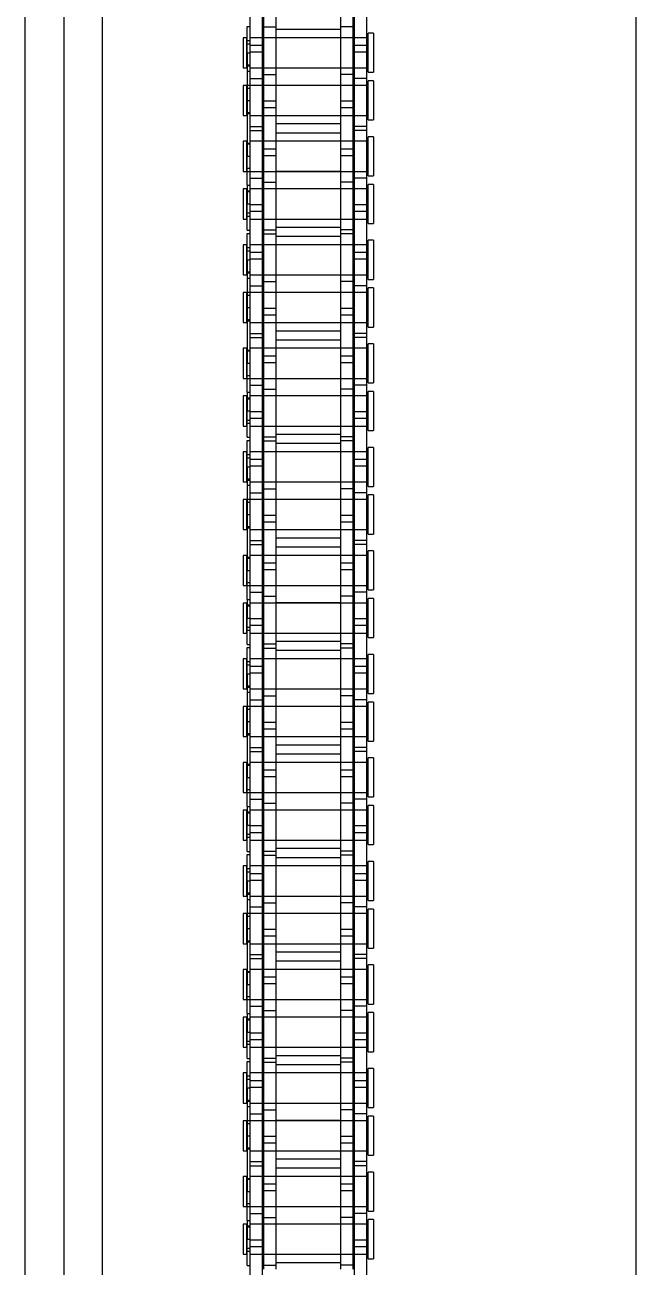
# Model space of a CAD drawing. Header units: metres. Extents: x 0 to 63075, y 0 to 44550.
# Drawn here: x 14315.3 to 14390.3, y 27223.5 to 27375.9 of the extents above; entities that cross this region are included whole.
import ezdxf

# ---------------------------------------------------------------- set-up
doc = ezdxf.new("R2010")
doc.units = ezdxf.units.M
doc.header["$LTSCALE"] = 75
doc.linetypes.add('HIDDEN2', pattern=[4.7625, 3.175, -1.5875])
for name, color, linetype in [('SDM', 7, 'Continuous'), ('SL4', 4, 'Continuous'), ('ST1', 7, 'HIDDEN2')]:
    doc.layers.add(name, color=color, linetype=linetype)

# ---------------------------------------------------------------- blocks, each defined once
blk = doc.blocks.new('A$Ca53c419a')
at = {"layer": 'SL4'}
for p, q in [((3664.71, 495.77), (2339.74, 495.77)), ((2339.74, 486.24), (3664.71, 486.24)), ((2339.74, 420.77), (3664.71, 420.77))]:
    blk.add_line(p, q, dxfattribs=at)
at = {"layer": 'ST1'}
for p, q in [((3664.71, 491), (2339.74, 491)), ((2339.74, 486.24), (3664.71, 486.24)), ((2796.2, 468.16), (2787.1, 468.16)), ((2793.9, 468.49), (2793.9, 468.16)), ((2793.9, 468.49), (2797.13, 468.49)), ((2798.97, 469), (2795.28, 469)), ((2795.28, 469), (2795.28, 468.53)), ((2795.28, 468.53), (2798.97, 468.53)), ((2795.28, 468.16), (2795.28, 466.64)), ((2795.28, 468.16), (2795.28, 453.66)), ((2795.65, 468.53), (2795.65, 468.16)), ((2796.02, 468.49), (2796.02, 468.16)), ((2797.06, 468.16), (2796.2, 468.16)), ((2796.2, 466.64), (2796.2, 468.16)), ((2806.15, 468.16), (2797.06, 468.16)), ((2797.06, 468.16), (2797.06, 466.64)), ((2797.13, 468.49), (2797.13, 468.16)), ((2799.42, 468.49), (2797.13, 468.49)), ((2798.6, 468.16), (2798.6, 468.53)), ((2798.75, 468.49), (2798.75, 468.16)), ((2798.97, 468.53), (2798.97, 469)), ((2798.97, 466.64), (2798.97, 468.16)), ((2798.97, 453.66), (2798.97, 468.16)), ((2799.42, 468.49), (2802.98, 468.49)), ((2799.42, 468.49), (2799.42, 468.16)), ((2800.3, 468.16), (2800.3, 466.64)), ((2804.82, 469), (2801.13, 469)), ((2801.13, 469), (2801.13, 468.53)), ((2801.13, 468.53), (2804.82, 468.53)), ((2801.13, 468.49), (2801.13, 466.64)), ((2801.13, 468.16), (2801.13, 453.66)), ((2801.5, 468.53), (2801.5, 468.16)), ((2802.98, 468.49), (2802.98, 468.16)), ((2815.68, 468.49), (2802.98, 468.49)), ((2804.45, 468.16), (2804.45, 468.53)), ((2804.59, 468.49), (2804.59, 468.16)), ((2804.82, 468.53), (2804.82, 469)), ((2804.82, 466.64), (2804.82, 468.16)), ((2804.82, 453.66), (2804.82, 468.16)), ((2806.15, 468.16), (2806.15, 466.64)), ((2812.5, 468.16), (2806.15, 468.16)), ((2806.65, 468.16), (2806.65, 466.64)), ((2811.67, 469), (2807.98, 469)), ((2807.98, 469), (2807.98, 468.53)), ((2807.98, 468.53), (2811.67, 468.53)), ((2807.98, 468.16), (2807.98, 466.64)), ((2807.98, 468.16), (2807.98, 453.66)), ((2808.21, 468.49), (2808.21, 468.16)), ((2808.35, 468.53), (2808.35, 468.16)), ((2809.83, 468.49), (2809.83, 468.16)), ((2811.3, 468.16), (2811.3, 468.53)), ((2811.67, 468.53), (2811.67, 469)), ((2811.67, 466.64), (2811.67, 468.49)), ((2811.67, 453.66), (2811.67, 468.16)), ((2812.5, 468.16), (2812.5, 466.64)), ((2821.6, 468.16), (2812.5, 468.16)), ((2813.38, 468.16), (2813.38, 468.49)), ((2817.52, 469), (2813.83, 469)), ((2813.83, 469), (2813.83, 468.53)), ((2813.83, 468.53), (2817.52, 468.53)), ((2813.83, 468.16), (2813.83, 466.64)), ((2813.83, 468.16), (2813.83, 453.66)), ((2814.06, 468.49), (2814.06, 468.16)), ((2814.2, 468.53), (2814.2, 468.16)), ((2815.68, 468.49), (2815.68, 468.16)), ((2815.68, 468.49), (2818.91, 468.49)), ((2815.75, 466.64), (2815.75, 468.16)), ((2816.61, 468.16), (2816.61, 466.64)), ((2816.78, 468.49), (2816.78, 468.16)), ((2817.15, 468.16), (2817.15, 468.53)), ((2817.52, 468.53), (2817.52, 469)), ((2817.52, 466.64), (2817.52, 468.16)), ((2817.52, 453.66), (2817.52, 468.16)), ((2818.91, 468.49), (2818.91, 468.16)), ((2819.3, 468.49), (2819.3, 468.16)), ((2819.3, 468.49), (2822.53, 468.49)), ((2824.37, 469), (2820.68, 469)), ((2820.68, 469), (2820.68, 468.53)), ((2820.68, 468.53), (2824.37, 468.53)), ((2820.68, 468.16), (2820.68, 466.64)), ((2820.68, 468.16), (2820.68, 453.66)), ((2821.05, 468.53), (2821.05, 468.16)), ((2821.42, 468.49), (2821.42, 468.16)), ((2822.46, 468.16), (2821.6, 468.16)), ((2821.6, 466.64), (2821.6, 468.16)), ((2831.55, 468.16), (2822.46, 468.16)), ((2822.46, 468.16), (2822.46, 466.64)), ((2822.53, 468.49), (2822.53, 468.16)), ((2824.82, 468.49), (2822.53, 468.49)), ((2824, 468.16), (2824, 468.53)), ((2824.15, 468.49), (2824.15, 468.16)), ((2824.37, 468.53), (2824.37, 469)), ((2824.37, 466.64), (2824.37, 468.16)), ((2824.37, 453.66), (2824.37, 468.16)), ((2824.82, 468.49), (2828.38, 468.49)), ((2824.82, 468.49), (2824.82, 468.16)), ((2825.7, 468.16), (2825.7, 466.64)), ((2830.22, 469), (2826.53, 469)), ((2826.53, 469), (2826.53, 468.53)), ((2826.53, 468.53), (2830.22, 468.53)), ((2826.53, 468.49), (2826.53, 466.64)), ((2826.53, 468.16), (2826.53, 453.66)), ((2826.9, 468.53), (2826.9, 468.16)), ((2828.38, 468.49), (2828.38, 468.16)), ((2841.08, 468.49), (2828.38, 468.49)), ((2829.85, 468.16), (2829.85, 468.53)), ((2829.99, 468.49), (2829.99, 468.16)), ((2830.22, 468.53), (2830.22, 469)), ((2830.22, 466.64), (2830.22, 468.16)), ((2830.22, 453.66), (2830.22, 468.16)), ((2831.55, 468.16), (2831.55, 466.64)), ((2837.9, 468.16), (2831.55, 468.16)), ((2832.05, 468.16), (2832.05, 466.64)), ((2837.07, 469), (2833.38, 469)), ((2833.38, 469), (2833.38, 468.53)), ((2833.38, 468.53), (2837.07, 468.53)), ((2833.38, 468.16), (2833.38, 466.64)), ((2833.38, 468.16), (2833.38, 453.66)), ((2833.61, 468.49), (2833.61, 468.16)), ((2833.75, 468.53), (2833.75, 468.16)), ((2835.23, 468.49), (2835.23, 468.16)), ((2836.7, 468.16), (2836.7, 468.53)), ((2837.07, 468.53), (2837.07, 469)), ((2837.07, 466.64), (2837.07, 468.49)), ((2837.07, 453.66), (2837.07, 468.16)), ((2837.9, 468.16), (2837.9, 466.64)), ((2847, 468.16), (2837.9, 468.16)), ((2838.78, 468.16), (2838.78, 468.49)), ((2842.92, 469), (2839.23, 469)), ((2839.23, 469), (2839.23, 468.53)), ((2839.23, 468.53), (2842.92, 468.53)), ((2839.23, 468.16), (2839.23, 466.64)), ((2839.23, 468.16), (2839.23, 453.66)), ((2839.46, 468.49), (2839.46, 468.16)), ((2839.6, 468.53), (2839.6, 468.16)), ((2841.08, 468.49), (2841.08, 468.16)), ((2841.08, 468.49), (2844.31, 468.49)), ((2841.15, 466.64), (2841.15, 468.16)), ((2842.01, 468.16), (2842.01, 466.64)), ((2842.18, 468.49), (2842.18, 468.16)), ((2842.55, 468.16), (2842.55, 468.53)), ((2842.92, 468.53), (2842.92, 469)), ((2842.92, 466.64), (2842.92, 468.16)), ((2842.92, 453.66), (2842.92, 468.16)), ((2844.31, 468.49), (2844.31, 468.16)), ((2844.7, 468.49), (2844.7, 468.16)), ((2844.7, 468.49), (2847.93, 468.49)), ((2849.77, 469), (2846.08, 469)), ((2846.08, 469), (2846.08, 468.53)), ((2846.08, 468.53), (2849.77, 468.53)), ((2846.08, 468.16), (2846.08, 466.64)), ((2846.08, 468.16), (2846.08, 453.66)), ((2846.45, 468.53), (2846.45, 468.16)), ((2846.82, 468.49), (2846.82, 468.16)), ((2847.86, 468.16), (2847, 468.16)), ((2847, 466.64), (2847, 468.16)), ((2856.95, 468.16), (2847.86, 468.16)), ((2847.86, 468.16), (2847.86, 466.64)), ((2847.93, 468.49), (2847.93, 468.16)), ((2850.22, 468.49), (2847.93, 468.49)), ((2849.4, 468.16), (2849.4, 468.53)), ((2849.55, 468.49), (2849.55, 468.16)), ((2849.77, 468.53), (2849.77, 469)), ((2849.77, 466.64), (2849.77, 468.16)), ((2849.77, 453.66), (2849.77, 468.16)), ((2850.22, 468.49), (2853.78, 468.49)), ((2850.22, 468.49), (2850.22, 468.16)), ((2851.1, 468.16), (2851.1, 466.64)), ((2855.62, 469), (2851.93, 469)), ((2851.93, 469), (2851.93, 468.53)), ((2851.93, 468.53), (2855.62, 468.53)), ((2851.93, 468.49), (2851.93, 466.64)), ((2851.93, 468.16), (2851.93, 453.66)), ((2852.3, 468.53), (2852.3, 468.16)), ((2853.78, 468.49), (2853.78, 468.16)), ((2866.48, 468.49), (2853.78, 468.49)), ((2855.25, 468.16), (2855.25, 468.53)), ((2855.39, 468.49), (2855.39, 468.16)), ((2855.62, 468.53), (2855.62, 469)), ((2855.62, 466.64), (2855.62, 468.16)), ((2855.62, 453.66), (2855.62, 468.16)), ((2856.95, 468.16), (2856.95, 466.64)), ((2863.3, 468.16), (2856.95, 468.16)), ((2857.45, 468.16), (2857.45, 466.64)), ((2862.47, 469), (2858.78, 469)), ((2858.78, 469), (2858.78, 468.53)), ((2858.78, 468.53), (2862.47, 468.53)), ((2858.78, 468.16), (2858.78, 466.64)), ((2858.78, 468.16), (2858.78, 453.66)), ((2859.01, 468.49), (2859.01, 468.16)), ((2859.15, 468.53), (2859.15, 468.16)), ((2860.63, 468.49), (2860.63, 468.16)), ((2862.1, 468.16), (2862.1, 468.53)), ((2862.47, 468.53), (2862.47, 469)), ((2862.47, 466.64), (2862.47, 468.49)), ((2862.47, 453.66), (2862.47, 468.16)), ((2863.3, 468.16), (2863.3, 466.64)), ((2872.4, 468.16), (2863.3, 468.16)), ((2864.18, 468.16), (2864.18, 468.49)), ((2868.32, 469), (2864.63, 469)), ((2864.63, 469), (2864.63, 468.53)), ((2864.63, 468.53), (2868.32, 468.53)), ((2864.63, 468.16), (2864.63, 466.64)), ((2864.63, 468.16), (2864.63, 453.66)), ((2864.86, 468.49), (2864.86, 468.16)), ((2865, 468.53), (2865, 468.16)), ((2866.48, 468.49), (2866.48, 468.16)), ((2866.48, 468.49), (2869.71, 468.49)), ((2866.55, 466.64), (2866.55, 468.16)), ((2867.41, 468.16), (2867.41, 466.64)), ((2867.58, 468.49), (2867.58, 468.16)), ((2867.95, 468.16), (2867.95, 468.53)), ((2868.32, 468.53), (2868.32, 469)), ((2868.32, 466.64), (2868.32, 468.16)), ((2868.32, 453.66), (2868.32, 468.16)), ((2869.71, 468.49), (2869.71, 468.16)), ((2870.1, 468.49), (2870.1, 468.16)), ((2870.1, 468.49), (2873.33, 468.49)), ((2875.17, 469), (2871.48, 469)), ((2871.48, 469), (2871.48, 468.53)), ((2871.48, 468.53), (2875.17, 468.53)), ((2871.48, 468.16), (2871.48, 466.64)), ((2871.48, 468.16), (2871.48, 453.66)), ((2871.85, 468.53), (2871.85, 468.16)), ((2872.22, 468.49), (2872.22, 468.16)), ((2873.26, 468.16), (2872.4, 468.16)), ((2872.4, 466.64), (2872.4, 468.16)), ((2882.35, 468.16), (2873.26, 468.16)), ((2873.26, 468.16), (2873.26, 466.64)), ((2873.33, 468.49), (2873.33, 468.16)), ((2875.62, 468.49), (2873.33, 468.49)), ((2874.8, 468.16), (2874.8, 468.53)), ((2874.95, 468.49), (2874.95, 468.16)), ((2875.17, 468.53), (2875.17, 469)), ((2875.17, 466.64), (2875.17, 468.16)), ((2875.17, 453.66), (2875.17, 468.16)), ((2875.62, 468.49), (2879.18, 468.49)), ((2875.62, 468.49), (2875.62, 468.16)), ((2876.5, 468.16), (2876.5, 466.64)), ((2881.02, 469), (2877.33, 469)), ((2877.33, 469), (2877.33, 468.53)), ((2877.33, 468.53), (2881.02, 468.53)), ((2877.33, 468.49), (2877.33, 466.64)), ((2877.33, 468.16), (2877.33, 453.66)), ((2877.7, 468.53), (2877.7, 468.16)), ((2879.18, 468.49), (2879.18, 468.16)), ((2891.88, 468.49), (2879.18, 468.49)), ((2880.65, 468.16), (2880.65, 468.53)), ((2880.79, 468.49), (2880.79, 468.16)), ((2881.02, 468.53), (2881.02, 469)), ((2881.02, 466.64), (2881.02, 468.16)), ((2881.02, 453.66), (2881.02, 468.16)), ((2882.35, 468.16), (2882.35, 466.64)), ((2888.7, 468.16), (2882.35, 468.16)), ((2882.85, 468.16), (2882.85, 466.64)), ((2887.87, 469), (2884.18, 469)), ((2884.18, 469), (2884.18, 468.53)), ((2884.18, 468.53), (2887.87, 468.53)), ((2884.18, 468.16), (2884.18, 466.64)), ((2884.18, 468.16), (2884.18, 453.66)), ((2884.41, 468.49), (2884.41, 468.16)), ((2884.55, 468.53), (2884.55, 468.16)), ((2886.03, 468.49), (2886.03, 468.16)), ((2887.5, 468.16), (2887.5, 468.53)), ((2887.87, 468.53), (2887.87, 469)), ((2887.87, 466.64), (2887.87, 468.49)), ((2887.87, 453.66), (2887.87, 468.16)), ((2888.7, 468.16), (2888.7, 466.64)), ((2897.8, 468.16), (2888.7, 468.16)), ((2889.58, 468.16), (2889.58, 468.49)), ((2893.72, 469), (2890.03, 469)), ((2890.03, 469), (2890.03, 468.53)), ((2890.03, 468.53), (2893.72, 468.53)), ((2890.03, 468.16), (2890.03, 466.64)), ((2890.03, 468.16), (2890.03, 453.66)), ((2890.26, 468.49), (2890.26, 468.16)), ((2890.4, 468.53), (2890.4, 468.16)), ((2891.88, 468.49), (2891.88, 468.16)), ((2891.88, 468.49), (2895.11, 468.49)), ((2891.95, 466.64), (2891.95, 468.16)), ((2892.81, 468.16), (2892.81, 466.64)), ((2892.98, 468.49), (2892.98, 468.16)), ((2893.35, 468.16), (2893.35, 468.53)), ((2893.72, 468.53), (2893.72, 469)), ((2893.72, 466.64), (2893.72, 468.16)), ((2893.72, 453.66), (2893.72, 468.16)), ((2895.11, 468.49), (2895.11, 468.16)), ((2895.5, 468.49), (2895.5, 468.16)), ((2895.5, 468.49), (2898.73, 468.49)), ((2900.57, 469), (2896.88, 469)), ((2896.88, 469), (2896.88, 468.53)), ((2896.88, 468.53), (2900.57, 468.53)), ((2896.88, 468.16), (2896.88, 466.64)), ((2896.88, 468.16), (2896.88, 453.66)), ((2897.25, 468.53), (2897.25, 468.16)), ((2897.62, 468.49), (2897.62, 468.16)), ((2898.66, 468.16), (2897.8, 468.16)), ((2897.8, 466.64), (2897.8, 468.16)), ((2907.75, 468.16), (2898.66, 468.16)), ((2898.66, 468.16), (2898.66, 466.64)), ((2898.73, 468.49), (2898.73, 468.16)), ((2901.02, 468.49), (2898.73, 468.49)), ((2900.2, 468.16), (2900.2, 468.53)), ((2900.35, 468.49), (2900.35, 468.16)), ((2900.57, 468.53), (2900.57, 469)), ((2900.57, 466.64), (2900.57, 468.16)), ((2900.57, 453.66), (2900.57, 468.16)), ((2901.02, 468.49), (2904.58, 468.49)), ((2901.02, 468.49), (2901.02, 468.16)), ((2901.9, 468.16), (2901.9, 466.64)), ((2906.42, 469), (2902.73, 469)), ((2902.73, 469), (2902.73, 468.53)), ((2902.73, 468.53), (2906.42, 468.53)), ((2902.73, 468.49), (2902.73, 466.64)), ((2902.73, 468.16), (2902.73, 453.66)), ((2903.1, 468.53), (2903.1, 468.16)), ((2904.58, 468.49), (2904.58, 468.16)), ((2917.28, 468.49), (2904.58, 468.49)), ((2906.05, 468.16), (2906.05, 468.53)), ((2906.19, 468.49), (2906.19, 468.16)), ((2906.42, 468.53), (2906.42, 469)), ((2906.42, 466.64), (2906.42, 468.16)), ((2906.42, 453.66), (2906.42, 468.16)), ((2907.75, 468.16), (2907.75, 466.64)), ((2914.1, 468.16), (2907.75, 468.16)), ((2908.25, 468.16), (2908.25, 466.64)), ((2913.27, 469), (2909.58, 469)), ((2909.58, 469), (2909.58, 468.53)), ((2909.58, 468.53), (2913.27, 468.53)), ((2909.58, 468.16), (2909.58, 466.64)), ((2909.58, 468.16), (2909.58, 453.66)), ((2909.81, 468.49), (2909.81, 468.16)), ((2909.95, 468.53), (2909.95, 468.16)), ((2911.43, 468.49), (2911.43, 468.16)), ((2912.9, 468.16), (2912.9, 468.53)), ((2913.27, 468.53), (2913.27, 469)), ((2913.27, 466.64), (2913.27, 468.49)), ((2913.27, 453.66), (2913.27, 468.16)), ((2914.1, 468.16), (2914.1, 466.64)), ((2923.2, 468.16), (2914.1, 468.16)), ((2914.98, 468.16), (2914.98, 468.49)), ((2919.12, 469), (2915.43, 469)), ((2915.43, 469), (2915.43, 468.53)), ((2915.43, 468.53), (2919.12, 468.53)), ((2915.43, 468.16), (2915.43, 466.64)), ((2915.43, 468.16), (2915.43, 453.66)), ((2915.66, 468.49), (2915.66, 468.16)), ((2915.8, 468.53), (2915.8, 468.16)), ((2917.28, 468.49), (2917.28, 468.16)), ((2917.28, 468.49), (2920.51, 468.49)), ((2917.35, 466.64), (2917.35, 468.16)), ((2918.21, 468.16), (2918.21, 466.64)), ((2918.38, 468.49), (2918.38, 468.16)), ((2918.75, 468.16), (2918.75, 468.53)), ((2919.12, 468.53), (2919.12, 469)), ((2919.12, 466.64), (2919.12, 468.16)), ((2919.12, 453.66), (2919.12, 468.16)), ((2920.51, 468.49), (2920.51, 468.16)), ((2920.9, 468.49), (2920.9, 468.16)), ((2920.9, 468.49), (2924.13, 468.49)), ((2925.97, 469), (2922.28, 469)), ((2922.28, 469), (2922.28, 468.53)), ((2922.28, 468.53), (2925.97, 468.53)), ((2922.28, 468.16), (2922.28, 466.64)), ((2922.28, 468.16), (2922.28, 453.66)), ((2922.65, 468.53), (2922.65, 468.16)), ((2923.02, 468.49), (2923.02, 468.16)), ((2924.06, 468.16), (2923.2, 468.16)), ((2923.2, 466.64), (2923.2, 468.16)), ((2933.15, 468.16), (2924.06, 468.16)), ((2924.06, 468.16), (2924.06, 466.64)), ((2924.13, 468.49), (2924.13, 468.16)), ((2926.42, 468.49), (2924.13, 468.49)), ((2925.6, 468.16), (2925.6, 468.53)), ((2925.75, 468.49), (2925.75, 468.16)), ((2925.97, 468.53), (2925.97, 469)), ((2925.97, 466.64), (2925.97, 468.16)), ((2925.97, 453.66), (2925.97, 468.16)), ((2926.42, 468.49), (2929.98, 468.49)), ((2926.42, 468.49), (2926.42, 468.16)), ((2927.3, 468.16), (2927.3, 466.64)), ((2931.82, 469), (2928.13, 469)), ((2928.13, 469), (2928.13, 468.53)), ((2928.13, 468.53), (2931.82, 468.53)), ((2928.13, 468.49), (2928.13, 466.64)), ((2928.13, 468.16), (2928.13, 453.66)), ((2928.5, 468.53), (2928.5, 468.16)), ((2929.98, 468.49), (2929.98, 468.16)), ((2942.68, 468.49), (2929.98, 468.49)), ((2931.45, 468.16), (2931.45, 468.53)), ((2931.59, 468.49), (2931.59, 468.16)), ((2931.82, 468.53), (2931.82, 469)), ((2931.82, 466.64), (2931.82, 468.16)), ((2931.82, 453.66), (2931.82, 468.16)), ((2933.15, 468.16), (2933.15, 466.64)), ((2939.5, 468.16), (2933.15, 468.16)), ((2933.65, 468.16), (2933.65, 466.64)), ((2938.67, 469), (2934.98, 469)), ((2934.98, 469), (2934.98, 468.53)), ((2934.98, 468.53), (2938.67, 468.53)), ((2934.98, 468.16), (2934.98, 466.64)), ((2934.98, 468.16), (2934.98, 453.66)), ((2935.21, 468.49), (2935.21, 468.16)), ((2935.35, 468.53), (2935.35, 468.16)), ((2936.83, 468.49), (2936.83, 468.16)), ((2938.3, 468.16), (2938.3, 468.53)), ((2938.67, 468.53), (2938.67, 469)), ((2938.67, 466.64), (2938.67, 468.49)), ((2938.67, 453.66), (2938.67, 468.16)), ((2939.5, 468.16), (2939.5, 466.64)), ((2948.6, 468.16), (2939.5, 468.16)), ((2940.38, 468.16), (2940.38, 468.49)), ((2944.52, 469), (2940.83, 469)), ((2940.83, 469), (2940.83, 468.53)), ((2940.83, 468.53), (2944.52, 468.53)), ((2940.83, 468.16), (2940.83, 466.64)), ((2940.83, 468.16), (2940.83, 453.66)), ((2941.06, 468.49), (2941.06, 468.16)), ((2941.2, 468.53), (2941.2, 468.16)), ((2942.68, 468.49), (2942.68, 468.16)), ((2942.68, 468.49), (2945.91, 468.49)), ((2942.75, 466.64), (2942.75, 468.16)), ((2943.61, 468.16), (2943.61, 466.64)), ((2943.78, 468.49), (2943.78, 468.16)), ((2944.15, 468.16), (2944.15, 468.53)), ((2944.52, 468.53), (2944.52, 469)), ((2944.52, 466.64), (2944.52, 468.16)), ((2944.52, 453.66), (2944.52, 468.16)), ((2945.91, 468.49), (2945.91, 468.16)), ((2796.2, 466.64), (2787.1, 466.64)), ((2799.8, 466.49), (2793.45, 466.49)), ((2793.95, 466.49), (2793.95, 464.97)), ((2795.28, 466.49), (2795.28, 464.97)), ((2797.06, 466.64), (2796.2, 466.64)), ((2806.15, 466.64), (2797.06, 466.64)), ((2798.97, 464.97), (2798.97, 466.49)), ((2799.8, 466.49), (2799.8, 464.97)), ((2808.9, 466.49), (2799.8, 466.49)), ((2801.13, 466.49), (2801.13, 464.97)), ((2803.05, 464.97), (2803.05, 466.49)), ((2803.91, 466.49), (2803.91, 464.97)), ((2804.82, 464.97), (2804.82, 466.49)), ((2812.5, 466.64), (2806.15, 466.64)), ((2807.98, 466.49), (2807.98, 464.97)), ((2809.76, 466.49), (2808.9, 466.49)), ((2808.9, 464.97), (2808.9, 466.49)), ((2818.85, 466.49), (2809.76, 466.49)), ((2809.76, 466.49), (2809.76, 464.97)), ((2811.67, 464.97), (2811.67, 466.49)), ((2821.6, 466.64), (2812.5, 466.64)), ((2813, 466.49), (2813, 464.97)), ((2813.83, 466.49), (2813.83, 464.97)), ((2817.52, 464.97), (2817.52, 466.49)), ((2818.85, 466.49), (2818.85, 464.97)), ((2825.2, 466.49), (2818.85, 466.49)), ((2819.35, 466.49), (2819.35, 464.97)), ((2820.68, 466.49), (2820.68, 464.97)), ((2822.46, 466.64), (2821.6, 466.64)), ((2831.55, 466.64), (2822.46, 466.64)), ((2824.37, 464.97), (2824.37, 466.49)), ((2825.2, 466.49), (2825.2, 464.97)), ((2834.3, 466.49), (2825.2, 466.49)), ((2826.53, 466.49), (2826.53, 464.97)), ((2828.45, 464.97), (2828.45, 466.49)), ((2829.31, 466.49), (2829.31, 464.97)), ((2830.22, 464.97), (2830.22, 466.49)), ((2837.9, 466.64), (2831.55, 466.64)), ((2833.38, 466.49), (2833.38, 464.97)), ((2835.16, 466.49), (2834.3, 466.49)), ((2834.3, 464.97), (2834.3, 466.49)), ((2844.25, 466.49), (2835.16, 466.49)), ((2835.16, 466.49), (2835.16, 464.97)), ((2837.07, 464.97), (2837.07, 466.49)), ((2847, 466.64), (2837.9, 466.64)), ((2838.4, 466.49), (2838.4, 464.97)), ((2839.23, 466.49), (2839.23, 464.97)), ((2842.92, 464.97), (2842.92, 466.49)), ((2844.25, 466.49), (2844.25, 464.97)), ((2850.6, 466.49), (2844.25, 466.49)), ((2844.75, 466.49), (2844.75, 464.97)), ((2846.08, 466.49), (2846.08, 464.97)), ((2847.86, 466.64), (2847, 466.64)), ((2856.95, 466.64), (2847.86, 466.64)), ((2849.77, 464.97), (2849.77, 466.49)), ((2850.6, 466.49), (2850.6, 464.97)), ((2859.7, 466.49), (2850.6, 466.49)), ((2851.93, 466.49), (2851.93, 464.97)), ((2853.85, 464.97), (2853.85, 466.49)), ((2854.71, 466.49), (2854.71, 464.97)), ((2855.62, 464.97), (2855.62, 466.49)), ((2863.3, 466.64), (2856.95, 466.64)), ((2858.78, 466.49), (2858.78, 464.97)), ((2860.56, 466.49), (2859.7, 466.49)), ((2859.7, 464.97), (2859.7, 466.49)), ((2869.65, 466.49), (2860.56, 466.49)), ((2860.56, 466.49), (2860.56, 464.97)), ((2862.47, 464.97), (2862.47, 466.49)), ((2872.4, 466.64), (2863.3, 466.64)), ((2863.8, 466.49), (2863.8, 464.97)), ((2864.63, 466.49), (2864.63, 464.97)), ((2868.32, 464.97), (2868.32, 466.49)), ((2869.65, 466.49), (2869.65, 464.97)), ((2876, 466.49), (2869.65, 466.49)), ((2870.15, 466.49), (2870.15, 464.97)), ((2871.48, 466.49), (2871.48, 464.97)), ((2873.26, 466.64), (2872.4, 466.64)), ((2882.35, 466.64), (2873.26, 466.64)), ((2875.17, 464.97), (2875.17, 466.49)), ((2876, 466.49), (2876, 464.97)), ((2885.1, 466.49), (2876, 466.49)), ((2877.33, 466.49), (2877.33, 464.97)), ((2879.25, 464.97), (2879.25, 466.49)), ((2880.11, 466.49), (2880.11, 464.97)), ((2881.02, 464.97), (2881.02, 466.49)), ((2888.7, 466.64), (2882.35, 466.64)), ((2884.18, 466.49), (2884.18, 464.97)), ((2885.96, 466.49), (2885.1, 466.49)), ((2885.1, 464.97), (2885.1, 466.49)), ((2895.05, 466.49), (2885.96, 466.49)), ((2885.96, 466.49), (2885.96, 464.97)), ((2887.87, 464.97), (2887.87, 466.49)), ((2897.8, 466.64), (2888.7, 466.64)), ((2889.2, 466.49), (2889.2, 464.97)), ((2890.03, 466.49), (2890.03, 464.97)), ((2893.72, 464.97), (2893.72, 466.49)), ((2895.05, 466.49), (2895.05, 464.97)), ((2901.4, 466.49), (2895.05, 466.49)), ((2895.55, 466.49), (2895.55, 464.97)), ((2896.88, 466.49), (2896.88, 464.97)), ((2898.66, 466.64), (2897.8, 466.64)), ((2907.75, 466.64), (2898.66, 466.64)), ((2900.57, 464.97), (2900.57, 466.49)), ((2901.4, 466.49), (2901.4, 464.97)), ((2910.5, 466.49), (2901.4, 466.49)), ((2902.73, 466.49), (2902.73, 464.97)), ((2904.65, 464.97), (2904.65, 466.49)), ((2905.51, 466.49), (2905.51, 464.97)), ((2906.42, 464.97), (2906.42, 466.49)), ((2914.1, 466.64), (2907.75, 466.64)), ((2909.58, 466.49), (2909.58, 464.97)), ((2911.36, 466.49), (2910.5, 466.49)), ((2910.5, 464.97), (2910.5, 466.49)), ((2920.45, 466.49), (2911.36, 466.49)), ((2911.36, 466.49), (2911.36, 464.97)), ((2913.27, 464.97), (2913.27, 466.49)), ((2923.2, 466.64), (2914.1, 466.64)), ((2914.6, 466.49), (2914.6, 464.97)), ((2915.43, 466.49), (2915.43, 464.97)), ((2919.12, 464.97), (2919.12, 466.49)), ((2920.45, 466.49), (2920.45, 464.97)), ((2926.8, 466.49), (2920.45, 466.49)), ((2920.95, 466.49), (2920.95, 464.97)), ((2922.28, 466.49), (2922.28, 464.97)), ((2924.06, 466.64), (2923.2, 466.64)), ((2933.15, 466.64), (2924.06, 466.64)), ((2925.97, 464.97), (2925.97, 466.49)), ((2926.8, 466.49), (2926.8, 464.97)), ((2935.9, 466.49), (2926.8, 466.49)), ((2928.13, 466.49), (2928.13, 464.97)), ((2930.05, 464.97), (2930.05, 466.49)), ((2930.91, 466.49), (2930.91, 464.97)), ((2931.82, 464.97), (2931.82, 466.49)), ((2939.5, 466.64), (2933.15, 466.64)), ((2934.98, 466.49), (2934.98, 464.97)), ((2936.76, 466.49), (2935.9, 466.49)), ((2935.9, 464.97), (2935.9, 466.49)), ((2945.85, 466.49), (2936.76, 466.49)), ((2936.76, 466.49), (2936.76, 464.97)), ((2938.67, 464.97), (2938.67, 466.49)), ((2948.6, 466.64), (2939.5, 466.64)), ((2940, 466.49), (2940, 464.97)), ((2940.83, 466.49), (2940.83, 464.97)), ((2944.52, 464.97), (2944.52, 466.49)), ((2945.85, 466.49), (2945.85, 464.97)), ((2952.2, 466.49), (2945.85, 466.49)), ((2799.8, 464.97), (2793.45, 464.97)), ((2794.24, 457.04), (2794.24, 464.97)), ((2795.28, 464.97), (2795.28, 457.04)), ((2798.97, 457.04), (2798.97, 464.97)), ((2799.02, 464.97), (2799.02, 457.04)), ((2808.9, 464.97), (2799.8, 464.97)), ((2801.09, 457.04), (2801.09, 464.97)), ((2801.13, 464.97), (2801.13, 457.04)), ((2804.82, 457.04), (2804.82, 464.97)), ((2805.87, 464.97), (2805.87, 457.04)), ((2806.94, 457.04), (2806.94, 464.97)), ((2807.98, 464.97), (2807.98, 457.04)), ((2809.76, 464.97), (2808.9, 464.97)), ((2818.85, 464.97), (2809.76, 464.97)), ((2811.67, 457.04), (2811.67, 464.97)), ((2811.72, 464.97), (2811.72, 457.04)), ((2813.79, 457.04), (2813.79, 464.97)), ((2813.83, 464.97), (2813.83, 457.04)), ((2817.52, 457.04), (2817.52, 464.97)), ((2818.57, 464.97), (2818.57, 457.04)), ((2825.2, 464.97), (2818.85, 464.97)), ((2819.64, 457.04), (2819.64, 464.97)), ((2820.68, 464.97), (2820.68, 457.04)), ((2824.37, 457.04), (2824.37, 464.97)), ((2824.42, 464.97), (2824.42, 457.04)), ((2834.3, 464.97), (2825.2, 464.97)), ((2826.49, 457.04), (2826.49, 464.97)), ((2826.53, 464.97), (2826.53, 457.04)), ((2830.22, 457.04), (2830.22, 464.97)), ((2831.27, 464.97), (2831.27, 457.04)), ((2832.34, 457.04), (2832.34, 464.97)), ((2833.38, 464.97), (2833.38, 457.04)), ((2835.16, 464.97), (2834.3, 464.97)), ((2844.25, 464.97), (2835.16, 464.97)), ((2837.07, 457.04), (2837.07, 464.97)), ((2837.12, 464.97), (2837.12, 457.04)), ((2839.19, 457.04), (2839.19, 464.97)), ((2839.23, 464.97), (2839.23, 457.04)), ((2842.92, 457.04), (2842.92, 464.97)), ((2843.97, 464.97), (2843.97, 457.04)), ((2850.6, 464.97), (2844.25, 464.97)), ((2845.04, 457.04), (2845.04, 464.97)), ((2846.08, 464.97), (2846.08, 457.04)), ((2849.77, 457.04), (2849.77, 464.97)), ((2849.82, 464.97), (2849.82, 457.04)), ((2859.7, 464.97), (2850.6, 464.97)), ((2851.89, 457.04), (2851.89, 464.97)), ((2851.93, 464.97), (2851.93, 457.04)), ((2855.62, 457.04), (2855.62, 464.97)), ((2856.67, 464.97), (2856.67, 457.04)), ((2857.74, 457.04), (2857.74, 464.97)), ((2858.78, 464.97), (2858.78, 457.04)), ((2860.56, 464.97), (2859.7, 464.97)), ((2869.65, 464.97), (2860.56, 464.97)), ((2862.47, 457.04), (2862.47, 464.97)), ((2862.52, 464.97), (2862.52, 457.04)), ((2864.59, 457.04), (2864.59, 464.97)), ((2864.63, 464.97), (2864.63, 457.04)), ((2868.32, 457.04), (2868.32, 464.97)), ((2869.37, 464.97), (2869.37, 457.04)), ((2876, 464.97), (2869.65, 464.97)), ((2870.44, 457.04), (2870.44, 464.97)), ((2871.48, 464.97), (2871.48, 457.04)), ((2875.17, 457.04), (2875.17, 464.97)), ((2875.22, 464.97), (2875.22, 457.04)), ((2885.1, 464.97), (2876, 464.97)), ((2877.29, 457.04), (2877.29, 464.97)), ((2877.33, 464.97), (2877.33, 457.04)), ((2881.02, 457.04), (2881.02, 464.97)), ((2882.07, 464.97), (2882.07, 457.04)), ((2883.14, 457.04), (2883.14, 464.97)), ((2884.18, 464.97), (2884.18, 457.04)), ((2885.96, 464.97), (2885.1, 464.97)), ((2895.05, 464.97), (2885.96, 464.97)), ((2887.87, 457.04), (2887.87, 464.97)), ((2887.92, 464.97), (2887.92, 457.04)), ((2889.99, 457.04), (2889.99, 464.97)), ((2890.03, 464.97), (2890.03, 457.04)), ((2893.72, 457.04), (2893.72, 464.97)), ((2894.77, 464.97), (2894.77, 457.04)), ((2901.4, 464.97), (2895.05, 464.97)), ((2895.84, 457.04), (2895.84, 464.97)), ((2896.88, 464.97), (2896.88, 457.04)), ((2900.57, 457.04), (2900.57, 464.97)), ((2900.62, 464.97), (2900.62, 457.04)), ((2910.5, 464.97), (2901.4, 464.97)), ((2902.69, 457.04), (2902.69, 464.97)), ((2902.73, 464.97), (2902.73, 457.04)), ((2906.42, 457.04), (2906.42, 464.97)), ((2907.47, 464.97), (2907.47, 457.04)), ((2908.54, 457.04), (2908.54, 464.97)), ((2909.58, 464.97), (2909.58, 457.04)), ((2911.36, 464.97), (2910.5, 464.97)), ((2920.45, 464.97), (2911.36, 464.97)), ((2913.27, 457.04), (2913.27, 464.97)), ((2913.32, 464.97), (2913.32, 457.04)), ((2915.39, 457.04), (2915.39, 464.97)), ((2915.43, 464.97), (2915.43, 457.04)), ((2919.12, 457.04), (2919.12, 464.97)), ((2920.17, 464.97), (2920.17, 457.04)), ((2926.8, 464.97), (2920.45, 464.97)), ((2921.24, 457.04), (2921.24, 464.97)), ((2922.28, 464.97), (2922.28, 457.04)), ((2925.97, 457.04), (2925.97, 464.97)), ((2926.02, 464.97), (2926.02, 457.04)), ((2935.9, 464.97), (2926.8, 464.97)), ((2928.09, 457.04), (2928.09, 464.97)), ((2928.13, 464.97), (2928.13, 457.04)), ((2931.82, 457.04), (2931.82, 464.97)), ((2932.87, 464.97), (2932.87, 457.04)), ((2933.94, 457.04), (2933.94, 464.97)), ((2934.98, 464.97), (2934.98, 457.04)), ((2936.76, 464.97), (2935.9, 464.97)), ((2945.85, 464.97), (2936.76, 464.97)), ((2938.67, 457.04), (2938.67, 464.97)), ((2938.72, 464.97), (2938.72, 457.04)), ((2940.79, 457.04), (2940.79, 464.97)), ((2940.83, 464.97), (2940.83, 457.04)), ((2944.52, 457.04), (2944.52, 464.97)), ((2945.57, 464.97), (2945.57, 457.04)), ((2952.2, 464.97), (2945.85, 464.97)), ((2799.8, 457.04), (2793.45, 457.04)), ((2793.95, 455.52), (2793.95, 457.04)), ((2795.28, 457.04), (2795.28, 455.52)), ((2798.97, 455.52), (2798.97, 457.04)), ((2799.8, 455.52), (2799.8, 457.04)), ((2808.9, 457.04), (2799.8, 457.04)), ((2801.13, 457.04), (2801.13, 455.52)), ((2803.05, 455.52), (2803.05, 457.04)), ((2803.91, 457.04), (2803.91, 455.52)), ((2804.82, 455.52), (2804.82, 457.04)), ((2807.98, 457.04), (2807.98, 455.52)), ((2809.76, 457.04), (2808.9, 457.04)), ((2808.9, 455.52), (2808.9, 457.04)), ((2818.85, 457.04), (2809.76, 457.04)), ((2809.76, 457.04), (2809.76, 455.52)), ((2811.67, 455.52), (2811.67, 457.04)), ((2813, 455.52), (2813, 457.04)), ((2813.83, 457.04), (2813.83, 455.52)), ((2817.52, 455.52), (2817.52, 457.04)), ((2818.85, 455.52), (2818.85, 457.04)), ((2825.2, 457.04), (2818.85, 457.04)), ((2819.35, 455.52), (2819.35, 457.04)), ((2820.68, 457.04), (2820.68, 455.52)), ((2824.37, 455.52), (2824.37, 457.04)), ((2825.2, 455.52), (2825.2, 457.04)), ((2834.3, 457.04), (2825.2, 457.04)), ((2826.53, 457.04), (2826.53, 455.52)), ((2828.45, 455.52), (2828.45, 457.04)), ((2829.31, 457.04), (2829.31, 455.52)), ((2830.22, 455.52), (2830.22, 457.04)), ((2833.38, 457.04), (2833.38, 455.52)), ((2835.16, 457.04), (2834.3, 457.04)), ((2834.3, 455.52), (2834.3, 457.04)), ((2844.25, 457.04), (2835.16, 457.04)), ((2835.16, 457.04), (2835.16, 455.52)), ((2837.07, 455.52), (2837.07, 457.04)), ((2838.4, 455.52), (2838.4, 457.04)), ((2839.23, 457.04), (2839.23, 455.52)), ((2842.92, 455.52), (2842.92, 457.04)), ((2844.25, 455.52), (2844.25, 457.04)), ((2850.6, 457.04), (2844.25, 457.04)), ((2844.75, 455.52), (2844.75, 457.04)), ((2846.08, 457.04), (2846.08, 455.52)), ((2849.77, 455.52), (2849.77, 457.04)), ((2850.6, 455.52), (2850.6, 457.04)), ((2859.7, 457.04), (2850.6, 457.04)), ((2851.93, 457.04), (2851.93, 455.52)), ((2853.85, 455.52), (2853.85, 457.04)), ((2854.71, 457.04), (2854.71, 455.52)), ((2855.62, 455.52), (2855.62, 457.04)), ((2858.78, 457.04), (2858.78, 455.52)), ((2860.56, 457.04), (2859.7, 457.04)), ((2859.7, 455.52), (2859.7, 457.04)), ((2869.65, 457.04), (2860.56, 457.04)), ((2860.56, 457.04), (2860.56, 455.52)), ((2862.47, 455.52), (2862.47, 457.04)), ((2863.8, 455.52), (2863.8, 457.04)), ((2864.63, 457.04), (2864.63, 455.52)), ((2868.32, 455.52), (2868.32, 457.04)), ((2869.65, 455.52), (2869.65, 457.04)), ((2876, 457.04), (2869.65, 457.04)), ((2870.15, 455.52), (2870.15, 457.04)), ((2871.48, 457.04), (2871.48, 455.52)), ((2875.17, 455.52), (2875.17, 457.04)), ((2876, 455.52), (2876, 457.04)), ((2885.1, 457.04), (2876, 457.04)), ((2877.33, 457.04), (2877.33, 455.52)), ((2879.25, 455.52), (2879.25, 457.04)), ((2880.11, 457.04), (2880.11, 455.52)), ((2881.02, 455.52), (2881.02, 457.04)), ((2884.18, 457.04), (2884.18, 455.52)), ((2885.96, 457.04), (2885.1, 457.04)), ((2885.1, 455.52), (2885.1, 457.04)), ((2895.05, 457.04), (2885.96, 457.04)), ((2885.96, 457.04), (2885.96, 455.52)), ((2887.87, 455.52), (2887.87, 457.04)), ((2889.2, 455.52), (2889.2, 457.04)), ((2890.03, 457.04), (2890.03, 455.52)), ((2893.72, 455.52), (2893.72, 457.04)), ((2895.05, 455.52), (2895.05, 457.04)), ((2901.4, 457.04), (2895.05, 457.04)), ((2895.55, 455.52), (2895.55, 457.04)), ((2896.88, 457.04), (2896.88, 455.52)), ((2900.57, 455.52), (2900.57, 457.04)), ((2901.4, 455.52), (2901.4, 457.04)), ((2910.5, 457.04), (2901.4, 457.04)), ((2902.73, 457.04), (2902.73, 455.52)), ((2904.65, 455.52), (2904.65, 457.04)), ((2905.51, 457.04), (2905.51, 455.52)), ((2906.42, 455.52), (2906.42, 457.04)), ((2909.58, 457.04), (2909.58, 455.52)), ((2911.36, 457.04), (2910.5, 457.04)), ((2910.5, 455.52), (2910.5, 457.04)), ((2920.45, 457.04), (2911.36, 457.04)), ((2911.36, 457.04), (2911.36, 455.52)), ((2913.27, 455.52), (2913.27, 457.04)), ((2914.6, 455.52), (2914.6, 457.04)), ((2915.43, 457.04), (2915.43, 455.52)), ((2919.12, 455.52), (2919.12, 457.04)), ((2920.45, 455.52), (2920.45, 457.04)), ((2926.8, 457.04), (2920.45, 457.04)), ((2920.95, 455.52), (2920.95, 457.04)), ((2922.28, 457.04), (2922.28, 455.52)), ((2925.97, 455.52), (2925.97, 457.04)), ((2926.8, 455.52), (2926.8, 457.04)), ((2935.9, 457.04), (2926.8, 457.04)), ((2928.13, 457.04), (2928.13, 455.52)), ((2930.05, 455.52), (2930.05, 457.04)), ((2930.91, 457.04), (2930.91, 455.52)), ((2931.82, 455.52), (2931.82, 457.04)), ((2934.98, 457.04), (2934.98, 455.52)), ((2936.76, 457.04), (2935.9, 457.04)), ((2935.9, 455.52), (2935.9, 457.04)), ((2945.85, 457.04), (2936.76, 457.04)), ((2936.76, 457.04), (2936.76, 455.52)), ((2938.67, 455.52), (2938.67, 457.04)), ((2940, 455.52), (2940, 457.04)), ((2940.83, 457.04), (2940.83, 455.52)), ((2944.52, 455.52), (2944.52, 457.04)), ((2945.85, 455.52), (2945.85, 457.04)), ((2952.2, 457.04), (2945.85, 457.04)), ((2796.2, 455.36), (2787.1, 455.36)), ((2799.8, 455.52), (2793.45, 455.52)), ((2795.28, 455.36), (2795.28, 453.84)), ((2797.06, 455.36), (2796.2, 455.36)), ((2796.2, 453.84), (2796.2, 455.36)), ((2806.15, 455.36), (2797.06, 455.36)), ((2797.06, 455.36), (2797.06, 453.84)), ((2798.97, 453.84), (2798.97, 455.36)), ((2808.9, 455.52), (2799.8, 455.52)), ((2800.3, 453.84), (2800.3, 455.36)), ((2801.13, 455.36), (2801.13, 453.84)), ((2804.82, 453.84), (2804.82, 455.36)), ((2806.15, 453.84), (2806.15, 455.36)), ((2812.5, 455.36), (2806.15, 455.36)), ((2806.65, 453.84), (2806.65, 455.36)), ((2807.98, 455.36), (2807.98, 453.84)), ((2809.76, 455.52), (2808.9, 455.52)), ((2818.85, 455.52), (2809.76, 455.52)), ((2811.67, 453.84), (2811.67, 455.36)), ((2812.5, 453.84), (2812.5, 455.36)), ((2821.6, 455.36), (2812.5, 455.36)), ((2813.83, 455.36), (2813.83, 453.84)), ((2815.75, 453.84), (2815.75, 455.36)), ((2816.61, 455.36), (2816.61, 453.84)), ((2817.52, 453.84), (2817.52, 455.36)), ((2825.2, 455.52), (2818.85, 455.52)), ((2820.68, 455.36), (2820.68, 453.84)), ((2822.46, 455.36), (2821.6, 455.36)), ((2821.6, 453.84), (2821.6, 455.36)), ((2831.55, 455.36), (2822.46, 455.36)), ((2822.46, 455.36), (2822.46, 453.84)), ((2824.37, 453.84), (2824.37, 455.36)), ((2834.3, 455.52), (2825.2, 455.52)), ((2825.7, 453.84), (2825.7, 455.36)), ((2826.53, 455.36), (2826.53, 453.84)), ((2830.22, 453.84), (2830.22, 455.36)), ((2831.55, 453.84), (2831.55, 455.36)), ((2837.9, 455.36), (2831.55, 455.36)), ((2832.05, 453.84), (2832.05, 455.36)), ((2833.38, 455.36), (2833.38, 453.84)), ((2835.16, 455.52), (2834.3, 455.52)), ((2844.25, 455.52), (2835.16, 455.52)), ((2837.07, 453.84), (2837.07, 455.36)), ((2837.9, 453.84), (2837.9, 455.36)), ((2847, 455.36), (2837.9, 455.36)), ((2839.23, 455.36), (2839.23, 453.84)), ((2841.15, 453.84), (2841.15, 455.36)), ((2842.01, 455.36), (2842.01, 453.84)), ((2842.92, 453.84), (2842.92, 455.36)), ((2850.6, 455.52), (2844.25, 455.52)), ((2846.08, 455.36), (2846.08, 453.84)), ((2847.86, 455.36), (2847, 455.36)), ((2847, 453.84), (2847, 455.36)), ((2856.95, 455.36), (2847.86, 455.36)), ((2847.86, 455.36), (2847.86, 453.84)), ((2849.77, 453.84), (2849.77, 455.36)), ((2859.7, 455.52), (2850.6, 455.52)), ((2851.1, 453.84), (2851.1, 455.36)), ((2851.93, 455.36), (2851.93, 453.84)), ((2855.62, 453.84), (2855.62, 455.36)), ((2856.95, 453.84), (2856.95, 455.36)), ((2863.3, 455.36), (2856.95, 455.36)), ((2857.45, 453.84), (2857.45, 455.36)), ((2858.78, 455.36), (2858.78, 453.84)), ((2860.56, 455.52), (2859.7, 455.52)), ((2869.65, 455.52), (2860.56, 455.52)), ((2862.47, 453.84), (2862.47, 455.36)), ((2863.3, 453.84), (2863.3, 455.36)), ((2872.4, 455.36), (2863.3, 455.36)), ((2864.63, 455.36), (2864.63, 453.84)), ((2866.55, 453.84), (2866.55, 455.36)), ((2867.41, 455.36), (2867.41, 453.84)), ((2868.32, 453.84), (2868.32, 455.36)), ((2876, 455.52), (2869.65, 455.52)), ((2871.48, 455.36), (2871.48, 453.84)), ((2873.26, 455.36), (2872.4, 455.36)), ((2872.4, 453.84), (2872.4, 455.36)), ((2882.35, 455.36), (2873.26, 455.36)), ((2873.26, 455.36), (2873.26, 453.84)), ((2875.17, 453.84), (2875.17, 455.36)), ((2885.1, 455.52), (2876, 455.52)), ((2876.5, 453.84), (2876.5, 455.36)), ((2877.33, 455.36), (2877.33, 453.84)), ((2881.02, 453.84), (2881.02, 455.36)), ((2882.35, 453.84), (2882.35, 455.36)), ((2888.7, 455.36), (2882.35, 455.36)), ((2882.85, 453.84), (2882.85, 455.36)), ((2884.18, 455.36), (2884.18, 453.84)), ((2885.96, 455.52), (2885.1, 455.52)), ((2895.05, 455.52), (2885.96, 455.52)), ((2887.87, 453.84), (2887.87, 455.36)), ((2888.7, 453.84), (2888.7, 455.36)), ((2897.8, 455.36), (2888.7, 455.36)), ((2890.03, 455.36), (2890.03, 453.84)), ((2891.95, 453.84), (2891.95, 455.36)), ((2892.81, 455.36), (2892.81, 453.84)), ((2893.72, 453.84), (2893.72, 455.36)), ((2901.4, 455.52), (2895.05, 455.52)), ((2896.88, 455.36), (2896.88, 453.84)), ((2898.66, 455.36), (2897.8, 455.36)), ((2897.8, 453.84), (2897.8, 455.36)), ((2907.75, 455.36), (2898.66, 455.36)), ((2898.66, 455.36), (2898.66, 453.84)), ((2900.57, 453.84), (2900.57, 455.36)), ((2910.5, 455.52), (2901.4, 455.52)), ((2901.9, 453.84), (2901.9, 455.36)), ((2902.73, 455.36), (2902.73, 453.84)), ((2906.42, 453.84), (2906.42, 455.36)), ((2907.75, 453.84), (2907.75, 455.36)), ((2914.1, 455.36), (2907.75, 455.36)), ((2908.25, 453.84), (2908.25, 455.36)), ((2909.58, 455.36), (2909.58, 453.84)), ((2911.36, 455.52), (2910.5, 455.52)), ((2920.45, 455.52), (2911.36, 455.52)), ((2913.27, 453.84), (2913.27, 455.36)), ((2914.1, 453.84), (2914.1, 455.36)), ((2923.2, 455.36), (2914.1, 455.36)), ((2915.43, 455.36), (2915.43, 453.84)), ((2917.35, 453.84), (2917.35, 455.36)), ((2918.21, 455.36), (2918.21, 453.84)), ((2919.12, 453.84), (2919.12, 455.36)), ((2926.8, 455.52), (2920.45, 455.52)), ((2922.28, 455.36), (2922.28, 453.84)), ((2924.06, 455.36), (2923.2, 455.36)), ((2923.2, 453.84), (2923.2, 455.36)), ((2933.15, 455.36), (2924.06, 455.36)), ((2924.06, 455.36), (2924.06, 453.84)), ((2925.97, 453.84), (2925.97, 455.36)), ((2935.9, 455.52), (2926.8, 455.52)), ((2927.3, 453.84), (2927.3, 455.36)), ((2928.13, 455.36), (2928.13, 453.84)), ((2931.82, 453.84), (2931.82, 455.36)), ((2933.15, 453.84), (2933.15, 455.36)), ((2939.5, 455.36), (2933.15, 455.36)), ((2933.65, 453.84), (2933.65, 455.36)), ((2934.98, 455.36), (2934.98, 453.84)), ((2936.76, 455.52), (2935.9, 455.52)), ((2945.85, 455.52), (2936.76, 455.52)), ((2938.67, 453.84), (2938.67, 455.36)), ((2939.5, 453.84), (2939.5, 455.36)), ((2948.6, 455.36), (2939.5, 455.36)), ((2940.83, 455.36), (2940.83, 453.84)), ((2942.75, 453.84), (2942.75, 455.36)), ((2943.61, 455.36), (2943.61, 453.84)), ((2944.52, 453.84), (2944.52, 455.36)), ((2952.2, 455.52), (2945.85, 455.52)), ((2796.2, 453.84), (2787.1, 453.84)), ((2794.73, 453.66), (2799.53, 453.66)), ((2794.73, 453.66), (2794.73, 453)), ((2799.53, 453), (2794.73, 453)), ((2797.06, 453.84), (2796.2, 453.84)), ((2806.15, 453.84), (2797.06, 453.84)), ((2799.53, 453), (2799.53, 453.66)), ((2800.58, 453.66), (2805.37, 453.66)), ((2800.58, 453.66), (2800.58, 453)), ((2805.37, 453), (2800.58, 453)), ((2805.37, 453), (2805.37, 453.66)), ((2812.5, 453.84), (2806.15, 453.84)), ((2807.43, 453.66), (2812.23, 453.66)), ((2807.43, 453.66), (2807.43, 453)), ((2812.23, 453), (2807.43, 453)), ((2812.23, 453), (2812.23, 453.66)), ((2821.6, 453.84), (2812.5, 453.84)), ((2813.28, 453.66), (2818.07, 453.66)), ((2813.28, 453.66), (2813.28, 453)), ((2818.07, 453), (2813.28, 453)), ((2818.07, 453), (2818.07, 453.66)), ((2820.13, 453.66), (2824.93, 453.66)), ((2820.13, 453.66), (2820.13, 453)), ((2824.93, 453), (2820.13, 453)), ((2822.46, 453.84), (2821.6, 453.84)), ((2831.55, 453.84), (2822.46, 453.84)), ((2824.93, 453), (2824.93, 453.66)), ((2825.98, 453.66), (2830.77, 453.66)), ((2825.98, 453.66), (2825.98, 453)), ((2830.77, 453), (2825.98, 453)), ((2830.77, 453), (2830.77, 453.66)), ((2837.9, 453.84), (2831.55, 453.84)), ((2832.83, 453.66), (2837.63, 453.66)), ((2832.83, 453.66), (2832.83, 453)), ((2837.63, 453), (2832.83, 453)), ((2837.63, 453), (2837.63, 453.66)), ((2847, 453.84), (2837.9, 453.84)), ((2838.68, 453.66), (2843.47, 453.66)), ((2838.68, 453.66), (2838.68, 453)), ((2843.47, 453), (2838.68, 453)), ((2843.47, 453), (2843.47, 453.66)), ((2845.53, 453.66), (2850.33, 453.66)), ((2845.53, 453.66), (2845.53, 453)), ((2850.33, 453), (2845.53, 453)), ((2847.86, 453.84), (2847, 453.84)), ((2856.95, 453.84), (2847.86, 453.84)), ((2850.33, 453), (2850.33, 453.66)), ((2851.38, 453.66), (2856.17, 453.66)), ((2851.38, 453.66), (2851.38, 453)), ((2856.17, 453), (2851.38, 453)), ((2856.17, 453), (2856.17, 453.66)), ((2863.3, 453.84), (2856.95, 453.84)), ((2858.23, 453.66), (2863.03, 453.66)), ((2858.23, 453.66), (2858.23, 453)), ((2863.03, 453), (2858.23, 453)), ((2863.03, 453), (2863.03, 453.66)), ((2872.4, 453.84), (2863.3, 453.84)), ((2864.08, 453.66), (2868.87, 453.66)), ((2864.08, 453.66), (2864.08, 453)), ((2868.87, 453), (2864.08, 453)), ((2868.87, 453), (2868.87, 453.66)), ((2870.93, 453.66), (2875.73, 453.66)), ((2870.93, 453.66), (2870.93, 453)), ((2875.73, 453), (2870.93, 453)), ((2873.26, 453.84), (2872.4, 453.84)), ((2882.35, 453.84), (2873.26, 453.84)), ((2875.73, 453), (2875.73, 453.66)), ((2876.78, 453.66), (2881.57, 453.66)), ((2876.78, 453.66), (2876.78, 453)), ((2881.57, 453), (2876.78, 453)), ((2881.57, 453), (2881.57, 453.66)), ((2888.7, 453.84), (2882.35, 453.84)), ((2883.63, 453.66), (2888.43, 453.66)), ((2883.63, 453.66), (2883.63, 453)), ((2888.43, 453), (2883.63, 453)), ((2888.43, 453), (2888.43, 453.66)), ((2897.8, 453.84), (2888.7, 453.84)), ((2889.48, 453.66), (2894.27, 453.66)), ((2889.48, 453.66), (2889.48, 453)), ((2894.27, 453), (2889.48, 453)), ((2894.27, 453), (2894.27, 453.66)), ((2896.33, 453.66), (2901.13, 453.66)), ((2896.33, 453.66), (2896.33, 453)), ((2901.13, 453), (2896.33, 453)), ((2898.66, 453.84), (2897.8, 453.84)), ((2907.75, 453.84), (2898.66, 453.84)), ((2901.13, 453), (2901.13, 453.66)), ((2902.18, 453.66), (2906.97, 453.66)), ((2902.18, 453.66), (2902.18, 453)), ((2906.97, 453), (2902.18, 453)), ((2906.97, 453), (2906.97, 453.66)), ((2914.1, 453.84), (2907.75, 453.84)), ((2909.03, 453.66), (2913.83, 453.66)), ((2909.03, 453.66), (2909.03, 453)), ((2913.83, 453), (2909.03, 453)), ((2913.83, 453), (2913.83, 453.66)), ((2923.2, 453.84), (2914.1, 453.84)), ((2914.88, 453.66), (2919.67, 453.66)), ((2914.88, 453.66), (2914.88, 453)), ((2919.67, 453), (2914.88, 453)), ((2919.67, 453), (2919.67, 453.66)), ((2921.73, 453.66), (2926.53, 453.66)), ((2921.73, 453.66), (2921.73, 453)), ((2926.53, 453), (2921.73, 453)), ((2924.06, 453.84), (2923.2, 453.84)), ((2933.15, 453.84), (2924.06, 453.84)), ((2926.53, 453), (2926.53, 453.66)), ((2927.58, 453.66), (2932.37, 453.66)), ((2927.58, 453.66), (2927.58, 453)), ((2932.37, 453), (2927.58, 453)), ((2932.37, 453), (2932.37, 453.66)), ((2939.5, 453.84), (2933.15, 453.84)), ((2934.43, 453.66), (2939.23, 453.66)), ((2934.43, 453.66), (2934.43, 453)), ((2939.23, 453), (2934.43, 453)), ((2939.23, 453), (2939.23, 453.66)), ((2948.6, 453.84), (2939.5, 453.84)), ((2940.28, 453.66), (2945.07, 453.66)), ((2940.28, 453.66), (2940.28, 453)), ((2945.07, 453), (2940.28, 453)), ((2945.07, 453), (2945.07, 453.66))]:
    blk.add_line(p, q, dxfattribs=at)

msp = doc.modelspace()

# ---------------------------------------------------------------- block references
at = {"layer": 'SDM', "rotation": 90}
msp.add_blockref('A$Ca53c419a', (14811.03, 24429.77), dxfattribs=at)

doc.saveas('drawing.dxf')
